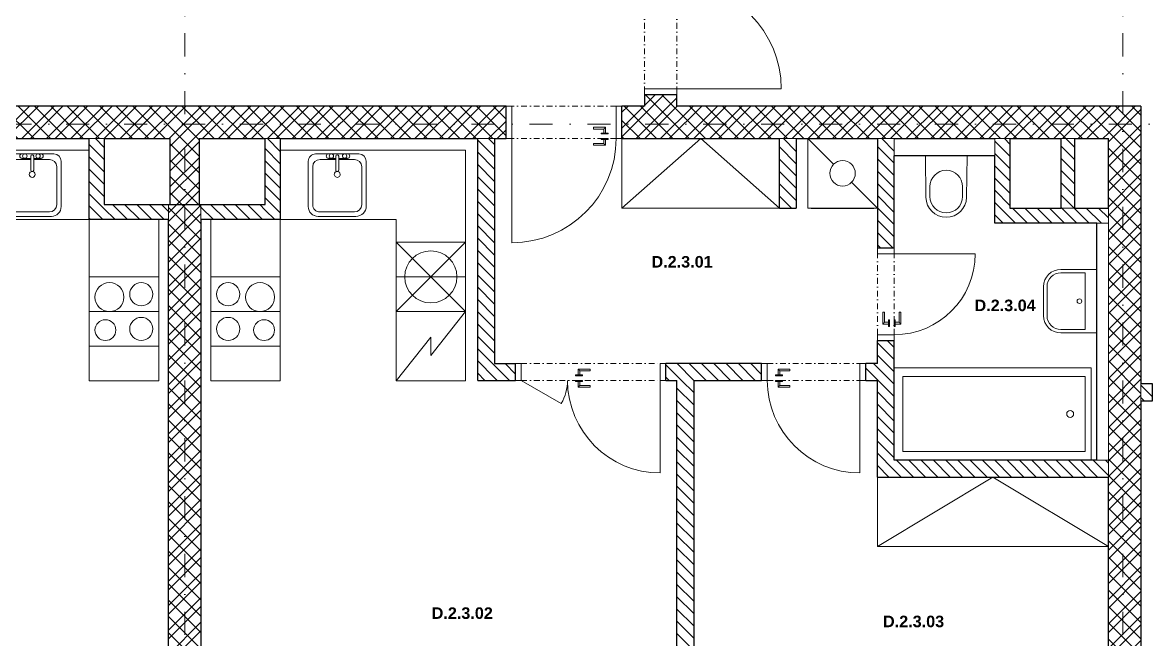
# Model space of a CAD drawing. Header units: millimetres. Extents: x -8379 to 24704, y 54514 to 72403.
# Drawn here: x 6848 to 16603, y 59576 to 64908 of the extents above; entities that cross this region are included whole.
import ezdxf

# ---------------------------------------------------------------- set-up
doc = ezdxf.new("R2010")
doc.units = ezdxf.units.MM
doc.linetypes.add('HA_DashDot_10mm-S3mm', pattern=[500, 200, -150, 0, -150])
doc.linetypes.add('HA_DashDot_2_2mm-S0_6mm', pattern=[110, 50, -30, 0, -30])
for name, color, linetype, lineweight in [('A-AREA-____-IDEN', 252, 'Continuous', 9), ('A-DOOR-____-MCUT', 252, 'HA_DashDot_2_2mm-S0_6mm', 9), ('A-DOOR-____-OTLN', 252, 'Continuous', 9), ('A-DOOR-FRAM-MCUT', 252, 'Continuous', 9), ('A-GENM-____-OTLN', 252, 'Continuous', 9), ('A-WALL-____-MCUT', 252, 'Continuous', 9), ('A-WALL-____-PATT', 252, 'Continuous', 25), ('E-ELEC-FIXT-OTLN', 252, 'Continuous', 9), ('I-FURN-____-OTLN', 252, 'Continuous', 9), ('I-WALL-____-MCUT', 252, 'Continuous', 25), ('P-SANR-FIXT-OTLN', 252, 'Continuous', 9), ('Q-CASE-____-OTLN', 252, 'Continuous', 9), ('Q-SPCQ-____-OTLN', 252, 'Continuous', 9), ('S-GRID-____-OTLN', 252, 'Continuous', 5)]:
    doc.layers.add(name, color=color, linetype=linetype, lineweight=lineweight)
doc.styles.add('Arial_B', font='arialbd.ttf', dxfattribs={"height": 100})
pattern_1 = [(45, (0, 0), (-106.06602, 106.06602), []), (45, (75, 0), (-106.06602, 106.06602), []), (315, (0, 0), (70.71068, 70.71068), [])]
pattern_2 = [(135, (0, 0), (-53.03301, -53.03301), [])]

# ---------------------------------------------------------------- blocks, each defined once
blk = doc.blocks.new('HA_DR_Single_Swing_Solid - In_900x2100-1513856-UDL_2NP-D')
at = {"layer": 'A-DOOR-____-MCUT'}
for p, q in [((-450, 140), (450, 140)), ((-450, -140), (450, -140))]:
    blk.add_line(p, q, dxfattribs=at)
at = {"layer": 'A-DOOR-____-OTLN', "lineweight": 5}
blk.add_line((450, 1040), (450, 140), dxfattribs=at)
at = {"layer": 'A-DOOR-____-OTLN'}
for p, q in [((-357.5, 197.5), (-357.5, 148)), ((-255, 197.5), (-357.5, 197.5)), ((-255, 197.5), (-255, 182.5)), ((-380, 148), (-320, 148)), ((-380, 148), (-380, 140)), ((-320, 140), (-380, 140)), ((-380, 100), (-320, 100)), ((-380, 100), (-380, 92)), ((-342.5, 148), (-342.5, 182.5)), ((-342.5, 182.5), (-255, 182.5)), ((-320, 140), (-320, 148)), ((-320, 92), (-320, 100)), ((-320, 92), (-380, 92)), ((-357.5, 92), (-357.5, 42.5)), ((-357.5, 42.5), (-255, 42.5)), ((-342.5, 57.5), (-342.5, 92)), ((-255, 57.5), (-342.5, 57.5)), ((-255, 57.5), (-255, 42.5))]:
    blk.add_line(p, q, dxfattribs=at)
at = {"layer": 'A-DOOR-____-OTLN', "lineweight": 5}
blk.add_arc((450, 140), 900, 90, 180, dxfattribs=at)
at = {"layer": 'A-DOOR-____-OTLN'}
for points in [[(-342.5, 182.5), (-342.5, 182.5), (-342.6, 182.6), (-343.1, 183.1), (-343.5, 183.5), (-343.9, 183.9), (-344.4, 184.4), (-344.8, 184.8), (-345.4, 185.4), (-346.1, 186.1), (-346.7, 186.7), (-347.1, 187.1), (-347.6, 187.6), (-348.1, 188.1), (-348.5, 188.5), (-349, 189), (-349.5, 189.5), (-350, 190), (-350.5, 190.5), (-351, 191), (-351.5, 191.5), (-351.9, 191.9), (-352.4, 192.4), (-352.9, 192.9), (-353.3, 193.3), (-353.8, 193.8), (-354.2, 194.2), (-354.7, 194.7), (-355.2, 195.2), (-355.6, 195.6), (-356.1, 196.1), (-356.5, 196.5), (-356.9, 196.9), (-357.4, 197.4), (-357.5, 197.5), (-357.5, 197.5)], [(-357.5, 42.5), (-357.5, 42.5), (-357.4, 42.6), (-356.9, 43.1), (-356.5, 43.5), (-356.1, 43.9), (-355.6, 44.4), (-355.2, 44.8), (-354.6, 45.4), (-353.9, 46.1), (-353.3, 46.7), (-352.9, 47.1), (-352.4, 47.6), (-351.9, 48.1), (-351.5, 48.5), (-351, 49), (-350.5, 49.5), (-350, 50), (-349.5, 50.5), (-349, 51), (-348.5, 51.5), (-348.1, 51.9), (-347.6, 52.4), (-347.1, 52.9), (-346.7, 53.3), (-346.2, 53.8), (-345.8, 54.2), (-345.3, 54.7), (-344.8, 55.2), (-344.4, 55.6), (-343.9, 56.1), (-343.5, 56.5), (-343.1, 56.9), (-342.6, 57.4), (-342.5, 57.5), (-342.5, 57.5)]]:
    blk.add_open_spline(points, degree=3, knots=[0, 0, 0, 0, 0.083333, 0.125, 0.166667, 0.208333, 0.229167, 0.25, 0.291667, 0.333333, 0.354167, 0.375, 0.395833, 0.416667, 0.4375, 0.458333, 0.479167, 0.5, 0.520833, 0.541667, 0.5625, 0.583333, 0.604167, 0.625, 0.645833, 0.666667, 0.6875, 0.708333, 0.75, 0.770833, 0.791667, 0.833333, 0.875, 0.916667, 1, 1, 1, 1], dxfattribs=at)
at = {"layer": 'A-DOOR-FRAM-MCUT'}
for p, q in [((-500, -140), (-500, 140)), ((-500, 140), (-450, 140)), ((-450, 140), (-450, -140)), ((450, 140), (500, 140)), ((450, -140), (450, 140)), ((500, 140), (500, -140)), ((-450, -140), (-500, -140)), ((500, -140), (450, -140))]:
    blk.add_line(p, q, dxfattribs=at)
blk = doc.blocks.new('HA_DR_Double_Swing_Solid - In_1200x2100_800-1517207-UDL_2NP-D')
at = {"layer": 'A-DOOR-____-MCUT'}
for p, q in [((-600, 72.5), (600, 72.5)), ((-600, -72.5), (600, -72.5))]:
    blk.add_line(p, q, dxfattribs=at)
at = {"layer": 'A-DOOR-____-OTLN'}
for p, q in [((-107.5, 25), (-107.5, -24.5)), ((-5, 25), (-107.5, 25)), ((-92.5, -24.5), (-92.5, 10)), ((-92.5, 10), (-5, 10)), ((-5, 25), (-5, 10)), ((-130, -24.5), (-70, -24.5)), ((-130, -24.5), (-130, -32.5)), ((-70, -32.5), (-130, -32.5)), ((-130, -72.5), (-70, -72.5)), ((-130, -72.5), (-130, -80.5)), ((-70, -80.5), (-130, -80.5)), ((-107.5, -80.5), (-107.5, -130)), ((-92.5, -115), (-92.5, -80.5)), ((-70, -32.5), (-70, -24.5)), ((-70, -80.5), (-70, -72.5)), ((-107.5, -130), (-5, -130)), ((-5, -115), (-92.5, -115)), ((-5, -115), (-5, -130))]:
    blk.add_line(p, q, dxfattribs=at)
at = {"layer": 'A-DOOR-____-OTLN', "lineweight": 5}
for p, q in [((-253.6, -272.5), (-600, -72.5)), ((600, -872.5), (600, -72.5))]:
    blk.add_line(p, q, dxfattribs=at)
for centre, radius, start, end in [((-600, -72.5), 400, 330, 0), ((600, -72.5), 800, 180, 270)]:
    blk.add_arc(centre, radius, start, end, dxfattribs=at)
at = {"layer": 'A-DOOR-____-OTLN'}
for points in [[(-92.5, 10), (-92.5, 10), (-92.6, 10.1), (-93.1, 10.6), (-93.5, 11), (-93.9, 11.4), (-94.4, 11.9), (-94.8, 12.3), (-95.4, 12.9), (-96.1, 13.6), (-96.7, 14.2), (-97.1, 14.6), (-97.6, 15.1), (-98.1, 15.6), (-98.5, 16), (-99, 16.5), (-99.5, 17), (-100, 17.5), (-100.5, 18), (-101, 18.5), (-101.5, 19), (-101.9, 19.4), (-102.4, 19.9), (-102.9, 20.4), (-103.3, 20.8), (-103.8, 21.3), (-104.2, 21.7), (-104.7, 22.2), (-105.2, 22.7), (-105.6, 23.1), (-106.1, 23.6), (-106.5, 24), (-106.9, 24.4), (-107.4, 24.9), (-107.5, 25), (-107.5, 25)], [(-107.5, -130), (-107.5, -130), (-107.4, -129.9), (-106.9, -129.4), (-106.5, -129), (-106.1, -128.6), (-105.6, -128.1), (-105.2, -127.7), (-104.6, -127.1), (-103.9, -126.4), (-103.3, -125.8), (-102.9, -125.4), (-102.4, -124.9), (-101.9, -124.4), (-101.5, -124), (-101, -123.5), (-100.5, -123), (-100, -122.5), (-99.5, -122), (-99, -121.5), (-98.5, -121), (-98.1, -120.6), (-97.6, -120.1), (-97.1, -119.6), (-96.7, -119.2), (-96.2, -118.7), (-95.8, -118.3), (-95.3, -117.8), (-94.8, -117.3), (-94.4, -116.9), (-93.9, -116.4), (-93.5, -116), (-93.1, -115.6), (-92.6, -115.1), (-92.5, -115), (-92.5, -115)]]:
    blk.add_open_spline(points, degree=3, knots=[0, 0, 0, 0, 0.083333, 0.125, 0.166667, 0.208333, 0.229167, 0.25, 0.291667, 0.333333, 0.354167, 0.375, 0.395833, 0.416667, 0.4375, 0.458333, 0.479167, 0.5, 0.520833, 0.541667, 0.5625, 0.583333, 0.604167, 0.625, 0.645833, 0.666667, 0.6875, 0.708333, 0.75, 0.770833, 0.791667, 0.833333, 0.875, 0.916667, 1, 1, 1, 1], dxfattribs=at)
at = {"layer": 'A-DOOR-FRAM-MCUT'}
for p, q in [((-600, 72.5), (-650, 72.5)), ((-650, 72.5), (-650, -72.5)), ((-600, -72.5), (-600, 72.5)), ((650, 72.5), (600, 72.5)), ((600, 72.5), (600, -72.5)), ((650, -72.5), (650, 72.5)), ((-650, -72.5), (-600, -72.5)), ((600, -72.5), (650, -72.5))]:
    blk.add_line(p, q, dxfattribs=at)
blk = doc.blocks.new('HA_DR_Single_Swing_Solid - In_800x2100-1516474-UDL_2NP-D')
at = {"layer": 'A-DOOR-____-MCUT'}
for p, q in [((-400, 72.5), (400, 72.5)), ((-400, -72.5), (400, -72.5))]:
    blk.add_line(p, q, dxfattribs=at)
at = {"layer": 'A-DOOR-____-OTLN'}
for p, q in [((-307.5, 25), (-307.5, -24.5)), ((-205, 25), (-307.5, 25)), ((-292.5, -24.5), (-292.5, 10)), ((-292.5, 10), (-205, 10)), ((-205, 25), (-205, 10)), ((-330, -24.5), (-270, -24.5)), ((-330, -24.5), (-330, -32.5)), ((-270, -32.5), (-330, -32.5)), ((-330, -72.5), (-270, -72.5)), ((-330, -72.5), (-330, -80.5)), ((-270, -80.5), (-330, -80.5)), ((-307.5, -80.5), (-307.5, -130)), ((-292.5, -115), (-292.5, -80.5)), ((-270, -32.5), (-270, -24.5)), ((-270, -80.5), (-270, -72.5)), ((-307.5, -130), (-205, -130)), ((-205, -115), (-292.5, -115)), ((-205, -115), (-205, -130))]:
    blk.add_line(p, q, dxfattribs=at)
at = {"layer": 'A-DOOR-____-OTLN', "lineweight": 5}
blk.add_line((400, -872.5), (400, -72.5), dxfattribs=at)
blk.add_arc((400, -72.5), 800, 180, 270, dxfattribs=at)
at = {"layer": 'A-DOOR-____-OTLN'}
for points in [[(-292.5, 10), (-292.5, 10), (-292.6, 10.1), (-293.1, 10.6), (-293.5, 11), (-293.9, 11.4), (-294.4, 11.9), (-294.8, 12.3), (-295.4, 12.9), (-296.1, 13.6), (-296.7, 14.2), (-297.1, 14.6), (-297.6, 15.1), (-298.1, 15.6), (-298.5, 16), (-299, 16.5), (-299.5, 17), (-300, 17.5), (-300.5, 18), (-301, 18.5), (-301.5, 19), (-301.9, 19.4), (-302.4, 19.9), (-302.9, 20.4), (-303.3, 20.8), (-303.8, 21.3), (-304.2, 21.7), (-304.7, 22.2), (-305.2, 22.7), (-305.6, 23.1), (-306.1, 23.6), (-306.5, 24), (-306.9, 24.4), (-307.4, 24.9), (-307.5, 25), (-307.5, 25)], [(-307.5, -130), (-307.5, -130), (-307.4, -129.9), (-306.9, -129.4), (-306.5, -129), (-306.1, -128.6), (-305.6, -128.1), (-305.2, -127.7), (-304.6, -127.1), (-303.9, -126.4), (-303.3, -125.8), (-302.9, -125.4), (-302.4, -124.9), (-301.9, -124.4), (-301.5, -124), (-301, -123.5), (-300.5, -123), (-300, -122.5), (-299.5, -122), (-299, -121.5), (-298.5, -121), (-298.1, -120.6), (-297.6, -120.1), (-297.1, -119.6), (-296.7, -119.2), (-296.2, -118.7), (-295.8, -118.3), (-295.3, -117.8), (-294.8, -117.3), (-294.4, -116.9), (-293.9, -116.4), (-293.5, -116), (-293.1, -115.6), (-292.6, -115.1), (-292.5, -115), (-292.5, -115)]]:
    blk.add_open_spline(points, degree=3, knots=[0, 0, 0, 0, 0.083333, 0.125, 0.166667, 0.208333, 0.229167, 0.25, 0.291667, 0.333333, 0.354167, 0.375, 0.395833, 0.416667, 0.4375, 0.458333, 0.479167, 0.5, 0.520833, 0.541667, 0.5625, 0.583333, 0.604167, 0.625, 0.645833, 0.666667, 0.6875, 0.708333, 0.75, 0.770833, 0.791667, 0.833333, 0.875, 0.916667, 1, 1, 1, 1], dxfattribs=at)
at = {"layer": 'A-DOOR-FRAM-MCUT'}
for p, q in [((-400, 72.5), (-450, 72.5)), ((-450, 72.5), (-450, -72.5)), ((-400, -72.5), (-400, 72.5)), ((450, 72.5), (400, 72.5)), ((400, 72.5), (400, -72.5)), ((450, -72.5), (450, 72.5)), ((-450, -72.5), (-400, -72.5)), ((400, -72.5), (450, -72.5))]:
    blk.add_line(p, q, dxfattribs=at)
blk = doc.blocks.new('HA_DR_Single_Swing_Solid - In_700x2100-1516377-UDL_2NP-D')
at = {"layer": 'A-DOOR-____-MCUT'}
for p, q in [((-350, 72.5), (350, 72.5)), ((-350, -72.5), (350, -72.5))]:
    blk.add_line(p, q, dxfattribs=at)
at = {"layer": 'A-DOOR-____-OTLN'}
for p, q in [((-257.5, 25), (-257.5, -24.5)), ((-155, 25), (-257.5, 25)), ((-242.5, -24.5), (-242.5, 10)), ((-242.5, 10), (-155, 10)), ((-155, 25), (-155, 10)), ((-280, -24.5), (-220, -24.5)), ((-280, -24.5), (-280, -32.5)), ((-220, -32.5), (-280, -32.5)), ((-280, -72.5), (-220, -72.5)), ((-280, -72.5), (-280, -80.5)), ((-220, -80.5), (-280, -80.5)), ((-257.5, -80.5), (-257.5, -130)), ((-242.5, -115), (-242.5, -80.5)), ((-220, -32.5), (-220, -24.5)), ((-220, -80.5), (-220, -72.5)), ((-257.5, -130), (-155, -130)), ((-155, -115), (-242.5, -115)), ((-155, -115), (-155, -130))]:
    blk.add_line(p, q, dxfattribs=at)
at = {"layer": 'A-DOOR-____-OTLN', "lineweight": 5}
blk.add_line((350, -772.5), (350, -72.5), dxfattribs=at)
blk.add_arc((350, -72.5), 700, 180, 270, dxfattribs=at)
at = {"layer": 'A-DOOR-____-OTLN'}
for points in [[(-242.5, 10), (-242.5, 10), (-242.6, 10.1), (-243.1, 10.6), (-243.5, 11), (-243.9, 11.4), (-244.4, 11.9), (-244.8, 12.3), (-245.4, 12.9), (-246.1, 13.6), (-246.7, 14.2), (-247.1, 14.6), (-247.6, 15.1), (-248.1, 15.6), (-248.5, 16), (-249, 16.5), (-249.5, 17), (-250, 17.5), (-250.5, 18), (-251, 18.5), (-251.5, 19), (-251.9, 19.4), (-252.4, 19.9), (-252.9, 20.4), (-253.3, 20.8), (-253.8, 21.3), (-254.2, 21.7), (-254.7, 22.2), (-255.2, 22.7), (-255.6, 23.1), (-256.1, 23.6), (-256.5, 24), (-256.9, 24.4), (-257.4, 24.9), (-257.5, 25), (-257.5, 25)], [(-257.5, -130), (-257.5, -130), (-257.4, -129.9), (-256.9, -129.4), (-256.5, -129), (-256.1, -128.6), (-255.6, -128.1), (-255.2, -127.7), (-254.6, -127.1), (-253.9, -126.4), (-253.3, -125.8), (-252.9, -125.4), (-252.4, -124.9), (-251.9, -124.4), (-251.5, -124), (-251, -123.5), (-250.5, -123), (-250, -122.5), (-249.5, -122), (-249, -121.5), (-248.5, -121), (-248.1, -120.6), (-247.6, -120.1), (-247.1, -119.6), (-246.7, -119.2), (-246.2, -118.7), (-245.8, -118.3), (-245.3, -117.8), (-244.8, -117.3), (-244.4, -116.9), (-243.9, -116.4), (-243.5, -116), (-243.1, -115.6), (-242.6, -115.1), (-242.5, -115), (-242.5, -115)]]:
    blk.add_open_spline(points, degree=3, knots=[0, 0, 0, 0, 0.083333, 0.125, 0.166667, 0.208333, 0.229167, 0.25, 0.291667, 0.333333, 0.354167, 0.375, 0.395833, 0.416667, 0.4375, 0.458333, 0.479167, 0.5, 0.520833, 0.541667, 0.5625, 0.583333, 0.604167, 0.625, 0.645833, 0.666667, 0.6875, 0.708333, 0.75, 0.770833, 0.791667, 0.833333, 0.875, 0.916667, 1, 1, 1, 1], dxfattribs=at)
at = {"layer": 'A-DOOR-FRAM-MCUT'}
for p, q in [((-350, 72.5), (-400, 72.5)), ((-400, 72.5), (-400, -72.5)), ((-350, -72.5), (-350, 72.5)), ((400, 72.5), (350, 72.5)), ((350, 72.5), (350, -72.5)), ((400, -72.5), (400, 72.5)), ((-400, -72.5), (-350, -72.5)), ((350, -72.5), (400, -72.5))]:
    blk.add_line(p, q, dxfattribs=at)
blk = doc.blocks.new('HA_GM_Shaft_Rectangle - Default-1550439-UDL_2NP-D')
at = {"layer": 'A-GENM-____-OTLN'}
for p, q in [((0, 600), (0, 0)), ((850, 600), (0, 600)), ((850, 0), (850, 600)), ((0, 0), (850, 0))]:
    blk.add_line(p, q, dxfattribs=at)
blk = doc.blocks.new('HA_GM_Shaft_Rectangle - Default-1609473-UDL_2NP-D')
at = {"layer": 'A-GENM-____-OTLN'}
for p, q in [((0, -570), (0, 0)), ((0, 0), (570, 0)), ((570, 0), (570, -570)), ((570, -570), (0, -570))]:
    blk.add_line(p, q, dxfattribs=at)
blk = doc.blocks.new('HA_GM_Shaft_Rectangle - Default-1609482-UDL_2NP-D')
at = {"layer": 'A-GENM-____-OTLN'}
for p, q in [((0, 570), (0, 0)), ((570, 570), (0, 570)), ((570, 0), (570, 570)), ((0, 0), (570, 0))]:
    blk.add_line(p, q, dxfattribs=at)
blk = doc.blocks.new('ABMV_Bathtub_Generic - 800x1700-V5-UDL_2NP-D')
at = {"layer": 'P-SANR-FIXT-OTLN'}
for p, q in [((800, 1700), (800, 0)), ((800, 1700), (800, 0)), ((75, 50), (75, 1625)), ((75, 1625), (725, 1625)), ((75, 1625), (725, 1625)), ((75, 50), (75, 1625)), ((725, 1625), (725, 50)), ((725, 1625), (725, 50)), ((800, 0), (0, 0)), ((800, 0), (0, 0)), ((725, 50), (75, 50)), ((725, 50), (75, 50))]:
    blk.add_line(p, q, dxfattribs=at)
blk.add_circle((400, 180), 30, dxfattribs=at)
blk = doc.blocks.new('ABMV_Toilet_WallHung - Default-1458606-UDL_2NP-D')
at = {"layer": 'A-GENM-____-OTLN'}
for p, q in [((-50, 432.3), (-54.6, 75)), ((-16.3, 426.2), (-16.3, 340.3)), ((266.3, 340.3), (266.3, 426.2)), ((304.6, 75), (300, 432.3))]:
    blk.add_line(p, q, dxfattribs=at)
for centre, radius, start, end in [((125, 430.1), 175, 0.73231, 179.26769), ((125, 426.2), 141.3, 0, 180), ((125, 340.3), 141.3, 180, 360)]:
    blk.add_arc(centre, radius, start, end, dxfattribs=at)
blk = doc.blocks.new('ABMV_WashBasin_Generic - 550x460-1459494-UDL_2NP-D')
at = {"layer": 'P-SANR-FIXT-OTLN'}
for p, q in [((250, 510), (0, 510)), ((0, 480), (250, 480)), ((-150, 360), (-150, 50)), ((-120, 150), (-120, 360)), ((370, 360), (370, 150)), ((400, 50), (400, 360)), ((370, 150), (-120, 150))]:
    blk.add_line(p, q, dxfattribs=at)
for centre, radius, start, end in [((0, 360), 150, 90, 180), ((250, 360), 150, 360, 90), ((0, 360), 120, 90, 180), ((250, 360), 120, 360, 90), ((125, 200), 20, 90, 270), ((125, 200), 20, 270, 90)]:
    blk.add_arc(centre, radius, start, end, dxfattribs=at)
blk = doc.blocks.new('R_bathroom_washing_machine - 600x600x900-1420533-UDL_2NP-D')
at = {"layer": 'E-ELEC-FIXT-OTLN'}
for p, q in [((77.5, 3.4), (677.5, 3.4)), ((77.5, 3.4), (299.7, -218.9)), ((107.5, 8.4), (647.5, 8.4)), ((107.5, 8.4), (107.5, 3.4)), ((647.5, 3.4), (647.5, 8.4)), ((677.5, 3.4), (677.5, -596.6)), ((455.3, -374.4), (677.5, -596.6))]:
    blk.add_line(p, q, dxfattribs=at)
blk.add_circle((377.5, -296.6), 110, dxfattribs=at)
blk = doc.blocks.new('NAB_Šatní_skříň_ADNS - 600x2000xšířka-1610071-UDL_2NP-D')
at = {"layer": 'I-FURN-____-OTLN'}
for p, q in [((0, -600), (680, 0)), ((0, -600), (0, 0)), ((680, 0), (1360, -600)), ((1360, -600), (0, -600))]:
    blk.add_line(p, q, dxfattribs=at)
blk = doc.blocks.new('NAB_Šatní_skříň_ADNS - 600x2000xšířka-1519945-UDL_2NP-D')
at = {"layer": 'I-FURN-____-OTLN'}
for p, q in [((0, -600), (997.5, 0)), ((0, -600), (0, 0)), ((997.5, 0), (1995, -600)), ((1995, -600), (0, -600))]:
    blk.add_line(p, q, dxfattribs=at)
blk = doc.blocks.new('Casework 4 - Casework 6-1473256-UDL_2NP-D')
at = {"layer": 'Q-CASE-____-OTLN'}
for p, q in [((10673.2, 63804.9), (9073.2, 63804.9)), ((10673.2, 63009.9), (10673.2, 63804.9)), ((9073.2, 63204.9), (10073.2, 63204.9)), ((10073.2, 63204.9), (10073.2, 63009.9))]:
    blk.add_line(p, q, dxfattribs=at)
blk = doc.blocks.new('Kuchyňská_linka_myčka_ADNS - Myčka-1465438-UDL_2NP-D')
at = {"layer": 'Q-SPCQ-____-OTLN'}
for p, q in [((-300, 300), (300, 300)), ((-300, -300), (-300, 300)), ((300, -300), (-300, 300)), ((-300, -300), (300, 300)), ((300, 300), (300, -300)), ((300, 0), (-300, 0)), ((-300, 0), (-300, -300)), ((300, -300), (300, 0)), ((300, -300), (-300, -300)), ((-300, -300), (300, -300))]:
    blk.add_line(p, q, dxfattribs=at)
blk.add_circle((0, 0), 225, dxfattribs=at)
blk = doc.blocks.new('Lednice_Mraznička_ADNS - Lednice 600x600x1800-V13-UDL_2NP-D')
at = {"layer": 'Q-SPCQ-____-OTLN'}
for p, q in [((-300, 300), (300, 300)), ((-300, -300), (-300, 300)), ((80, 0), (-300, 300)), ((-80, 0), (80, 0)), ((300, -300), (-80, 0)), ((300, -300), (-300, -300))]:
    blk.add_line(p, q, dxfattribs=at)
blk = doc.blocks.new('Kuchyňská_linka_sporák_ADNS - 600x600x800-1420559-UDL_2NP-D')
at = {"layer": 'Q-SPCQ-____-OTLN'}
for p, q in [((0, 0), (600, 0)), ((0, -600), (0, 0)), ((600, 0), (600, -600)), ((600, -300), (0, -300)), ((0, -300), (0, -600)), ((600, -600), (600, -300)), ((600, -600), (0, -600)), ((0, -600), (600, -600))]:
    blk.add_line(p, q, dxfattribs=at)
for centre, radius in [((140, -140), 90), ((450, -150), 100), ((175, -425), 125), ((450, -450), 100)]:
    blk.add_circle(centre, radius, dxfattribs=at)
blk = doc.blocks.new('Skříňka se dřezem_ pravoúhlá - 500 x 440mm-1465439-UDL_2NP-D')
at = {"layer": 'P-SANR-FIXT-OTLN'}
for p, q in [((-145.4, 359.9), (181.3, 359.9)), ((-145.4, 359.9), (181.3, 359.9)), ((-132.7, 321.8), (164.1, 321.8)), ((-234.3, -116.6), (-234.3, 271)), ((-234.3, -116.6), (-234.3, 271)), ((-196.2, -69), (-196.2, 258.3)), ((227.6, 258.3), (227.6, -69)), ((265.7, 275.5), (265.7, -116.6)), ((265.7, 275.5), (265.7, -116.6)), ((3, -160.7), (3, -40.4)), ((28.4, -160.7), (28.4, -40.4)), ((202.2, -180.1), (-170.8, -180.1)), ((202.2, -180.1), (-170.8, -180.1)), ((3, -132.5), (-132.7, -132.5)), ((-73.2, -142), (3, -142)), ((91.9, -180.1), (-73.2, -180.1)), ((164.1, -132.5), (28.4, -132.5)), ((28.4, -142), (91.9, -142))]:
    blk.add_line(p, q, dxfattribs=at)
for centre, radius, start, end in [((-145.4, 271), 88.9, 90, 180), ((-145.4, 271), 88.9, 90, 180), ((-132.7, 258.3), 63.5, 90, 180), ((164.1, 258.3), 63.5, 360, 90), ((181.3, 275.5), 84.4, 0, 90), ((181.3, 275.5), 84.4, 360, 90), ((15.7, -3.2), 25.4, 360, 180), ((-132.7, -69), 63.5, 180, 270), ((15.7, -3.2), 25.4, 180, 0), ((15.7, -40.4), 12.7, 360, 180), ((164.1, -69), 63.5, 270, 360), ((-170.8, -116.6), 63.5, 180, 270), ((-170.8, -116.6), 63.5, 180, 270), ((-73.2, -161.1), 19, 90, 270), ((-47.8, -161.1), 19, 360, 180), ((-47.8, -161.1), 19, 180, 0), ((15.7, -160.7), 12.7, 180, 0), ((66.5, -161.1), 19, 0, 180), ((66.5, -161.1), 19, 180, 0), ((91.9, -161.1), 19, 270, 90), ((202.2, -116.6), 63.5, 270, 0), ((202.2, -116.6), 63.5, 270, 0)]:
    blk.add_arc(centre, radius, start, end, dxfattribs=at)
blk = doc.blocks.new('Casework 16 - Casework 6-1474095-UDL_2NP-D')
at = {"layer": 'Q-CASE-____-OTLN'}
for p, q in [((8473.2, 63204.9), (8473.2, 62709.9)), ((9073.2, 62709.9), (9073.2, 63204.9)), ((8473.2, 62109.9), (8473.2, 61809.9)), ((9073.2, 61809.9), (9073.2, 62109.9)), ((8473.2, 61809.9), (9073.2, 61809.9))]:
    blk.add_line(p, q, dxfattribs=at)
blk = doc.blocks.new('Casework 17 - Casework 6-1474249-UDL_2NP-D')
at = {"layer": 'Q-CASE-____-OTLN'}
for p, q in [((5823.2, 63804.9), (5823.2, 63009.9)), ((7423.2, 63804.9), (5823.2, 63804.9)), ((6423.2, 63009.9), (6423.2, 63204.9)), ((6423.2, 63204.9), (7423.2, 63204.9))]:
    blk.add_line(p, q, dxfattribs=at)
blk = doc.blocks.new('Kuchyňská_linka_sporák_ADNS - 600x600x800-1417149-UDL_2NP-D')
at = {"layer": 'Q-SPCQ-____-OTLN'}
for p, q in [((600, 600), (0, 600)), ((0, 600), (0, 0)), ((600, 600), (0, 600)), ((0, 600), (0, 300)), ((600, 0), (600, 600)), ((600, 300), (600, 600)), ((0, 300), (600, 300)), ((0, 0), (600, 0))]:
    blk.add_line(p, q, dxfattribs=at)
for centre, radius in [((175, 425), 125), ((450, 450), 100), ((140, 140), 90), ((450, 150), 100)]:
    blk.add_circle(centre, radius, dxfattribs=at)
blk = doc.blocks.new('Skříňka se dřezem_ pravoúhlá - 500 x 440mm-1420560-UDL_2NP-D')
at = {"layer": 'P-SANR-FIXT-OTLN'}
for p, q in [((-234.3, 116.6), (-234.3, -271)), ((-234.3, 116.6), (-234.3, -271)), ((202.2, 180.1), (-170.8, 180.1)), ((202.2, 180.1), (-170.8, 180.1)), ((3, 132.5), (-132.7, 132.5)), ((91.9, 180.1), (-73.2, 180.1)), ((-73.2, 142), (3, 142)), ((3, 160.7), (3, 40.4)), ((28.4, 160.7), (28.4, 40.4)), ((28.4, 142), (91.9, 142)), ((164.1, 132.5), (28.4, 132.5)), ((265.7, -275.5), (265.7, 116.6)), ((265.7, -275.5), (265.7, 116.6)), ((-196.2, 69), (-196.2, -258.3)), ((227.6, -258.3), (227.6, 69)), ((-145.4, -359.9), (181.3, -359.9)), ((-145.4, -359.9), (181.3, -359.9)), ((-132.7, -321.8), (164.1, -321.8))]:
    blk.add_line(p, q, dxfattribs=at)
for centre, radius, start, end in [((-170.8, 116.6), 63.5, 90, 180), ((-170.8, 116.6), 63.5, 90, 180), ((-132.7, 69), 63.5, 90, 180), ((-73.2, 161.1), 19, 90, 270), ((-47.8, 161.1), 19, 360, 180), ((-47.8, 161.1), 19, 180, 0), ((15.7, 160.7), 12.7, 360, 180), ((66.5, 161.1), 19, 360, 180), ((66.5, 161.1), 19, 180, 360), ((91.9, 161.1), 19, 270, 90), ((164.1, 69), 63.5, 0, 90), ((202.2, 116.6), 63.5, 0, 90), ((202.2, 116.6), 63.5, 360, 90), ((15.7, 3.2), 25.4, 360, 180), ((15.7, 3.2), 25.4, 180, 0), ((15.7, 40.4), 12.7, 180, 0), ((-145.4, -271), 88.9, 180, 270), ((-145.4, -271), 88.9, 180, 270), ((-132.7, -258.3), 63.5, 180, 270), ((164.1, -258.3), 63.5, 270, 0), ((181.3, -275.5), 84.4, 270, 0), ((181.3, -275.5), 84.4, 270, 0)]:
    blk.add_arc(centre, radius, start, end, dxfattribs=at)
blk = doc.blocks.new('Casework 18 - Casework 6-1474266-UDL_2NP-D')
at = {"layer": 'Q-CASE-____-OTLN'}
for p, q in [((7423.2, 63204.9), (7423.2, 62709.9)), ((8023.2, 62709.9), (8023.2, 63204.9)), ((7423.2, 62109.9), (7423.2, 61809.9)), ((8023.2, 61809.9), (8023.2, 62109.9)), ((7423.2, 61809.9), (8023.2, 61809.9))]:
    blk.add_line(p, q, dxfattribs=at)

msp = doc.modelspace()

# ---------------------------------------------------------------- hatches: boundary and pattern name
at = {"layer": 'A-WALL-____-PATT', "lineweight": 5}
h = msp.add_hatch(dxfattribs=at)
h.set_pattern_fill('FP_1', color=256, style=0, pattern_type=2)
h.set_pattern_definition(pattern_1)
h.paths.add_polyline_path([(12498.2, 64184.9), (12498.2, 64284.9), (12218.2, 64284.9), (12218.2, 64184.9)])
h.paths.add_polyline_path([(12498.2, 65284.9), (12498.2, 68729.9), (12218.2, 68729.9), (12218.2, 65284.9)])
h = msp.add_hatch(dxfattribs=at)
h.set_pattern_fill('FP_1', color=256, style=0, pattern_type=2)
h.set_pattern_definition(pattern_1)
h.paths.add_polyline_path([(9073.2, 63904.9), (11023.2, 63904.9), (11023.2, 64184.9), (5473.2, 64184.9), (5473.2, 63904.9), (8943.2, 63904.9)])
h.paths.add_polyline_path([(3113.2, 63904.9), (4473.2, 63904.9), (4473.2, 64184.9), (273.2, 64184.9), (273.2, 63904.9), (2968.2, 63904.9)])
h.paths.add_polyline_path([(12023.2, 63904.9), (16223.2, 63904.9), (16223.2, 64184.9), (12023.2, 64184.9)])
h = msp.add_hatch(dxfattribs=at)
h.set_pattern_fill('FP_1', color=256, style=0, pattern_type=2)
h.set_pattern_definition(pattern_1)
h.paths.add_polyline_path([(16223.2, 57267.5), (16503.2, 57267.5), (16503.2, 64184.9), (16223.2, 64184.9), (16223.2, 57279.9)])
h = msp.add_hatch(dxfattribs=at)
h.set_pattern_fill('FP_3', color=256, style=0, pattern_type=2)
h.set_pattern_definition(pattern_2)
h.paths.add_polyline_path([(7553.2, 63204.9), (7553.2, 63904.9), (7423.2, 63904.9), (7423.2, 63204.9)])
h = msp.add_hatch(dxfattribs=at)
h.set_pattern_fill('FP_1', color=256, style=0, pattern_type=2)
h.set_pattern_definition(pattern_1)
h.paths.add_polyline_path([(8373.2, 63334.9), (8373.2, 63904.9), (8123.2, 63904.9), (8123.2, 63334.9), (8162.4, 63334.9)])
h = msp.add_hatch(dxfattribs=at)
h.set_pattern_fill('FP_3', color=256, style=0, pattern_type=2)
h.set_pattern_definition(pattern_2)
h.paths.add_polyline_path([(9073.2, 63204.9), (9073.2, 63904.9), (8943.2, 63904.9), (8943.2, 63204.9)])
h = msp.add_hatch(dxfattribs=at)
h.set_pattern_fill('FP_3', color=256, style=0, pattern_type=2)
h.set_pattern_definition(pattern_2)
h.paths.add_polyline_path([(10778.2, 61814.9), (10923.2, 61814.9), (10923.2, 63904.9), (10778.2, 63904.9), (10778.2, 62116.8)])
h = msp.add_hatch(dxfattribs=at)
h.set_pattern_fill('FP_3', color=256, style=0, pattern_type=2)
h.set_pattern_definition(pattern_2)
h.paths.add_polyline_path([(13528.2, 63304.9), (13528.2, 63904.9), (13383.2, 63904.9), (13383.2, 63304.9)])
h = msp.add_hatch(dxfattribs=at)
h.set_pattern_fill('FP_3', color=256, style=0, pattern_type=2)
h.set_pattern_definition(pattern_2)
h.paths.add_polyline_path([(14365.7, 60979.9), (14373.2, 60979.9), (14373.2, 62159.9), (14228.2, 62159.9), (14228.2, 60979.9)])
h.paths.add_polyline_path([(14365.7, 62959.9), (14373.2, 62959.9), (14373.2, 63904.9), (14228.2, 63904.9), (14228.2, 62959.9)])
h = msp.add_hatch(dxfattribs=at)
h.set_pattern_fill('FP_3', color=256, style=0, pattern_type=2)
h.set_pattern_definition(pattern_2)
h.paths.add_polyline_path([(15243.2, 63174.9), (15373.2, 63174.9), (15373.2, 63904.9), (15243.2, 63904.9), (15243.2, 63458.5)])
h = msp.add_hatch(dxfattribs=at)
h.set_pattern_fill('FP_3', color=256, style=0, pattern_type=2)
h.set_pattern_definition(pattern_2)
h.paths.add_polyline_path([(15815.7, 63304.9), (15930.7, 63304.9), (15930.7, 63904.9), (15815.7, 63904.9), (15815.7, 63458.5)])
h = msp.add_hatch(dxfattribs=at)
h.set_pattern_fill('FP_3', color=256, style=0, pattern_type=2)
h.set_pattern_definition(pattern_2)
h.paths.add_polyline_path([(7553.2, 63204.9), (8108.2, 63204.9), (8108.2, 63334.9), (7553.2, 63334.9)])
h = msp.add_hatch(dxfattribs=at)
h.set_pattern_fill('FP_1', color=256, style=0, pattern_type=2)
h.set_pattern_definition(pattern_1)
h.paths.add_polyline_path([(8108.2, 57267.5), (8388.2, 57267.5), (8388.2, 63334.9), (8108.2, 63334.9), (8108.2, 57279.9)])
h = msp.add_hatch(dxfattribs=at)
h.set_pattern_fill('FP_3', color=256, style=0, pattern_type=2)
h.set_pattern_definition(pattern_2)
h.paths.add_polyline_path([(8943.2, 63204.9), (8943.2, 63334.9), (8388.2, 63334.9), (8388.2, 63204.9)])
h = msp.add_hatch(dxfattribs=at)
h.set_pattern_fill('FP_3', color=256, style=0, pattern_type=2)
h.set_pattern_definition(pattern_2)
h.paths.add_polyline_path([(16223.2, 63174.9), (16223.2, 63304.9), (15373.2, 63304.9), (15373.2, 63174.9), (16123.2, 63174.9)])
h = msp.add_hatch(dxfattribs=at)
h.set_pattern_fill('FP_3', color=256, style=0, pattern_type=2)
h.set_pattern_definition(pattern_2)
h.paths.add_polyline_path([(14128.2, 61814.9), (14228.2, 61814.9), (14228.2, 61959.9), (14128.2, 61959.9)])
h.paths.add_polyline_path([(12643.2, 61814.9), (13228.2, 61814.9), (13228.2, 61959.9), (12403.2, 61959.9), (12403.2, 61814.9), (12498.2, 61814.9)])
h.paths.add_polyline_path([(10923.2, 61814.9), (11103.2, 61814.9), (11103.2, 61959.9), (10923.2, 61959.9)])
h = msp.add_hatch(dxfattribs=at)
h.set_pattern_fill('FP_3', color=256, style=0, pattern_type=2)
h.set_pattern_definition(pattern_2)
h.paths.add_polyline_path([(12498.2, 57855.9), (12643.2, 57855.9), (12643.2, 61814.9), (12498.2, 61814.9), (12498.2, 58091.8)])
h = msp.add_hatch(dxfattribs=at)
h.set_pattern_fill('FP_3', color=256, style=0, pattern_type=2)
h.set_pattern_definition(pattern_2)
h.paths.add_polyline_path([(18087.7, 61639.9), (19578.2, 61639.9), (19578.2, 61784.9), (17903.2, 61784.9), (17903.2, 61639.9)])
h.paths.add_polyline_path([(16503.2, 61639.9), (16603.2, 61639.9), (16603.2, 61784.9), (16503.2, 61784.9)])
h = msp.add_hatch(dxfattribs=at)
h.set_pattern_fill('FP_3', color=256, style=0, pattern_type=2)
h.set_pattern_definition(pattern_2)
h.paths.add_polyline_path([(16223.2, 60979.9), (16223.2, 61124.9), (14373.2, 61124.9), (14373.2, 60979.9), (15606.4, 60979.9)])

# ---------------------------------------------------------------- linework, layer by layer
at = {"layer": 'A-WALL-____-MCUT'}
for p, q in [((7423.2, 63904.9), (7553.2, 63904.9)), ((8943.2, 63904.9), (9073.2, 63904.9)), ((10778.2, 63904.9), (10923.2, 63904.9)), ((13383.2, 63904.9), (13528.2, 63904.9)), ((14228.2, 63904.9), (14373.2, 63904.9)), ((14373.2, 63904.9), (14373.2, 63754.9)), ((15243.2, 63904.9), (15373.2, 63904.9)), ((15243.2, 63904.9), (15243.2, 63754.9)), ((15815.7, 63904.9), (15930.7, 63904.9)), ((8108.2, 63204.9), (8108.2, 63334.9)), ((8388.2, 63334.9), (8388.2, 63204.9)), ((16223.2, 63304.9), (16223.2, 60979.9)), ((16223.2, 63174.9), (16123.2, 63174.9)), ((16503.2, 61784.9), (16503.2, 61639.9)), ((16123.2, 61124.9), (16223.2, 61124.9))]:
    msp.add_line(p, q, dxfattribs=at)
at = {"layer": 'I-WALL-____-MCUT'}
for p, q in [((12218.2, 64284.9), (12218.2, 64184.9)), ((12218.2, 64284.9), (12498.2, 64284.9)), ((12498.2, 64184.9), (12498.2, 64284.9)), ((11023.2, 64184.9), (5473.2, 64184.9)), ((11023.2, 63904.9), (11023.2, 64184.9)), ((12023.2, 63904.9), (12023.2, 64184.9)), ((12218.2, 64184.9), (12023.2, 64184.9)), ((16503.2, 64184.9), (12498.2, 64184.9)), ((16503.2, 64184.9), (16503.2, 61784.9)), ((5718.2, 63904.9), (7423.2, 63904.9)), ((7423.2, 63204.9), (7423.2, 63904.9)), ((7553.2, 63904.9), (8123.2, 63904.9)), ((7553.2, 63904.9), (7553.2, 63334.9)), ((8123.2, 63334.9), (8123.2, 63904.9)), ((8373.2, 63904.9), (8943.2, 63904.9)), ((8373.2, 63904.9), (8373.2, 63334.9)), ((8943.2, 63334.9), (8943.2, 63904.9)), ((9073.2, 63904.9), (10778.2, 63904.9)), ((9073.2, 63904.9), (9073.2, 63204.9)), ((10778.2, 61814.9), (10778.2, 63904.9)), ((10923.2, 63904.9), (11023.2, 63904.9)), ((10923.2, 63904.9), (10923.2, 61959.9)), ((12023.2, 63904.9), (13383.2, 63904.9)), ((13383.2, 63304.9), (13383.2, 63904.9)), ((13528.2, 63904.9), (14228.2, 63904.9)), ((13528.2, 63904.9), (13528.2, 63304.9)), ((14228.2, 63904.9), (14228.2, 62959.9)), ((14373.2, 63904.9), (15243.2, 63904.9)), ((15373.2, 63904.9), (15815.7, 63904.9)), ((15373.2, 63904.9), (15373.2, 63304.9)), ((15815.7, 63304.9), (15815.7, 63904.9)), ((15930.7, 63904.9), (16223.2, 63904.9)), ((15930.7, 63904.9), (15930.7, 63304.9)), ((16223.2, 63304.9), (16223.2, 63904.9)), ((14373.2, 62959.9), (14373.2, 63754.9)), ((15243.2, 63754.9), (14373.2, 63754.9)), ((15243.2, 63174.9), (15243.2, 63754.9)), ((7553.2, 63334.9), (8943.2, 63334.9)), ((13383.2, 63304.9), (13528.2, 63304.9)), ((15373.2, 63304.9), (15815.7, 63304.9)), ((15930.7, 63304.9), (16223.2, 63304.9)), ((8108.2, 63204.9), (7423.2, 63204.9)), ((8108.2, 57279.9), (8108.2, 63204.9)), ((9073.2, 63204.9), (8388.2, 63204.9)), ((8388.2, 63204.9), (8388.2, 57279.9)), ((16123.2, 63174.9), (15243.2, 63174.9)), ((16123.2, 61124.9), (16123.2, 63174.9)), ((14228.2, 62959.9), (14373.2, 62959.9)), ((14228.2, 61959.9), (14228.2, 62159.9)), ((14228.2, 62159.9), (14373.2, 62159.9)), ((14373.2, 61124.9), (14373.2, 62159.9)), ((10923.2, 61959.9), (11103.2, 61959.9)), ((11103.2, 61814.9), (11103.2, 61959.9)), ((12403.2, 61814.9), (12403.2, 61959.9)), ((13228.2, 61959.9), (12403.2, 61959.9)), ((13228.2, 61814.9), (13228.2, 61959.9)), ((14128.2, 61814.9), (14128.2, 61959.9)), ((14228.2, 61959.9), (14128.2, 61959.9)), ((10778.2, 61814.9), (11103.2, 61814.9)), ((12403.2, 61814.9), (12498.2, 61814.9)), ((12498.2, 57855.9), (12498.2, 61814.9)), ((12643.2, 61814.9), (13228.2, 61814.9)), ((12643.2, 61814.9), (12643.2, 57855.9)), ((14128.2, 61814.9), (14228.2, 61814.9)), ((14228.2, 60979.9), (14228.2, 61814.9)), ((16603.2, 61784.9), (16503.2, 61784.9)), ((16603.2, 61639.9), (16603.2, 61784.9)), ((16503.2, 61639.9), (16503.2, 57279.9)), ((16503.2, 61639.9), (16603.2, 61639.9)), ((16123.2, 61124.9), (14373.2, 61124.9)), ((14228.2, 60979.9), (16223.2, 60979.9)), ((16223.2, 57279.9), (16223.2, 60979.9))]:
    msp.add_line(p, q, dxfattribs=at)
at = {"layer": 'S-GRID-____-OTLN', "linetype": 'HA_DashDot_10mm-S3mm', "lineweight": 9}
for p, q in [((8248.2, 56114.1), (8248.2, 70803)), ((16348.2, 56114.1), (16348.2, 70803)), ((-6778.8, 64029.9), (23103.6, 64029.9))]:
    msp.add_line(p, q, dxfattribs=at)

# ---------------------------------------------------------------- block references
at = {"layer": 'A-DOOR-____-OTLN'}
for name, p, rotation in [('HA_DR_Single_Swing_Solid - In_900x2100-1513856-UDL_2NP-D', (12358.2, 64784.9), 270), ('HA_DR_Single_Swing_Solid - In_900x2100-1513856-UDL_2NP-D', (11523.2, 64044.9), 180), ('HA_DR_Single_Swing_Solid - In_700x2100-1516377-UDL_2NP-D', (14300.7, 62559.9), 89.99999999999993)]:
    msp.add_blockref(name, p, dxfattribs=dict(at, rotation=rotation))
for name, p in [('HA_DR_Double_Swing_Solid - In_1200x2100_800-1517207-UDL_2NP-D', (11753.2, 61887.4)), ('HA_DR_Single_Swing_Solid - In_800x2100-1516474-UDL_2NP-D', (13678.2, 61887.4))]:
    msp.add_blockref(name, p, dxfattribs=at)
at = {"layer": 'A-GENM-____-OTLN', "lineweight": 5}
msp.add_blockref('HA_GM_Shaft_Rectangle - Default-1609473-UDL_2NP-D', (7553.2, 63904.9), dxfattribs=at)
at = {"layer": 'A-GENM-____-OTLN', "lineweight": 5, "rotation": 180}
for name, p in [('HA_GM_Shaft_Rectangle - Default-1609482-UDL_2NP-D', (8943.2, 63904.9)), ('HA_GM_Shaft_Rectangle - Default-1550439-UDL_2NP-D', (16223.2, 63904.9))]:
    msp.add_blockref(name, p, dxfattribs=at)
at = {"layer": 'E-ELEC-FIXT-OTLN', "rotation": 180}
msp.add_blockref('R_bathroom_washing_machine - 600x600x900-1420533-UDL_2NP-D', (14305.7, 63308.3), dxfattribs=at)
at = {"layer": 'I-FURN-____-OTLN'}
for name, p in [('NAB_Šatní_skříň_ADNS - 600x2000xšířka-1610071-UDL_2NP-D', (12023.2, 63904.9)), ('NAB_Šatní_skříň_ADNS - 600x2000xšířka-1519945-UDL_2NP-D', (14228.2, 60979.9))]:
    msp.add_blockref(name, p, dxfattribs=at)
at = {"layer": 'P-SANR-FIXT-OTLN'}
msp.add_blockref('Skříňka se dřezem_ pravoúhlá - 500 x 440mm-1420560-UDL_2NP-D', (6915.6, 63592.4), dxfattribs=at)
for name, p, rotation in [('Skříňka se dřezem_ pravoúhlá - 500 x 440mm-1465439-UDL_2NP-D', (9580.8, 63592.4), 180), ('ABMV_Toilet_WallHung - Default-1458606-UDL_2NP-D', (14948.2, 63829.9), 180), ('ABMV_WashBasin_Generic - 550x460-1459494-UDL_2NP-D', (16173.2, 62374.9), 90.00000000000001), ('ABMV_Bathtub_Generic - 800x1700-V5-UDL_2NP-D', (16073.2, 61124.9), 90.00000000000017)]:
    msp.add_blockref(name, p, dxfattribs=dict(at, rotation=rotation))
at = {"layer": 'Q-CASE-____-OTLN'}
for name in ['Casework 17 - Casework 6-1474249-UDL_2NP-D', 'Casework 4 - Casework 6-1473256-UDL_2NP-D', 'Casework 18 - Casework 6-1474266-UDL_2NP-D', 'Casework 16 - Casework 6-1474095-UDL_2NP-D']:
    msp.add_blockref(name, (0, 0), dxfattribs=at)
at = {"layer": 'Q-SPCQ-____-OTLN'}
for name, p, rotation in [('Kuchyňská_linka_myčka_ADNS - Myčka-1465438-UDL_2NP-D', (10373.2, 62709.9), 180), ('Kuchyňská_linka_sporák_ADNS - 600x600x800-1420559-UDL_2NP-D', (9073.2, 62109.9), 180), ('Lednice_Mraznička_ADNS - Lednice 600x600x1800-V13-UDL_2NP-D', (10373.2, 62109.9), 89.99999999999991)]:
    msp.add_blockref(name, p, dxfattribs=dict(at, rotation=rotation))
msp.add_blockref('Kuchyňská_linka_sporák_ADNS - 600x600x800-1417149-UDL_2NP-D', (7423.2, 62109.9), dxfattribs=at)

# ---------------------------------------------------------------- texts
at = {"layer": 'A-AREA-____-IDEN', "lineweight": 5, "char_height": 100, "width": 653.375, "attachment_point": 1, "style": 'Arial_B'}
for s, insert in [('D.2.3.01', (12278.2, 62890.3)), ('D.2.3.04', (15067.3, 62513.5)), ('D.2.3.02', (10380.3, 59853.7)), ('D.2.3.03', (14277.2, 59781.8))]:
    msp.add_mtext(s, dxfattribs=dict(at, insert=insert))

doc.saveas('drawing.dxf')
